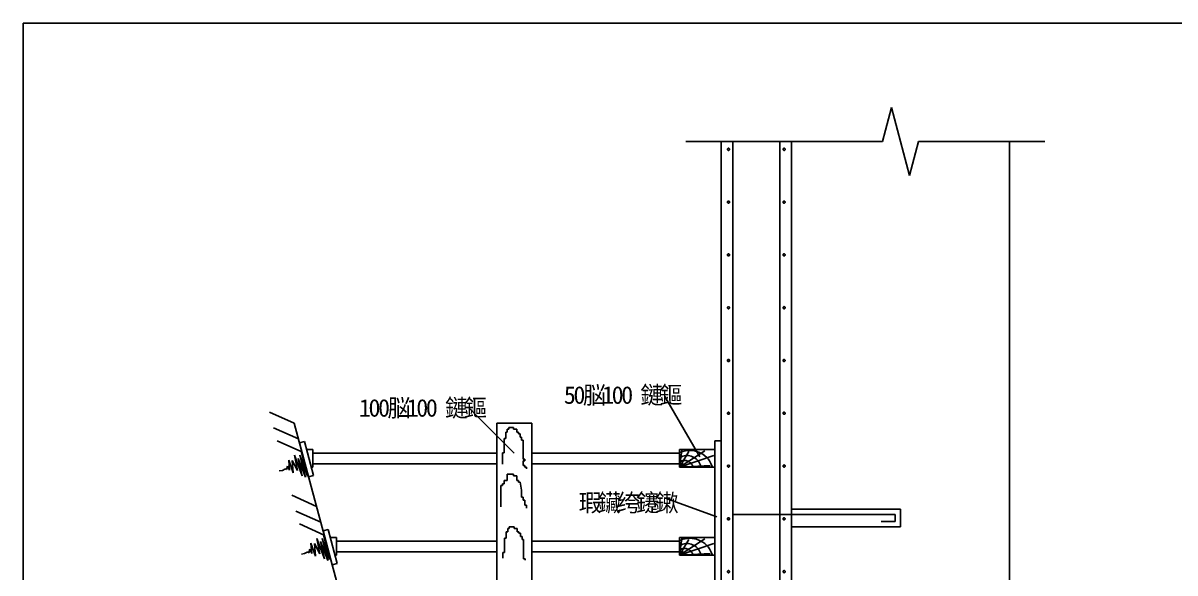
# Model space of a CAD drawing. Header units: metres. Extents: x 0 to 420, y 0 to 297.
# Drawn here: x 0 to 272.9, y 166.8 to 297 of the extents above; entities that cross this region are included whole.
import ezdxf

# ---------------------------------------------------------------- set-up
doc = ezdxf.new("R2010")
doc.units = ezdxf.units.M

msp = doc.modelspace()

# ---------------------------------------------------------------- linework, layer by layer
for p, q in [((420, 297), (0, 297)), ((0, 297), (0, 0)), ((203.63, 268.93), (205.75, 276.98)), ((205.75, 276.98), (210.06, 260.88)), ((157.07, 268.93), (203.63, 268.93)), ((165.41, 268.93), (165.41, 148.1)), ((168.16, 268.93), (168.16, 81.52)), ((168.16, 268.93), (168.16, 81.52)), ((179.32, 268.93), (179.32, 96.02)), ((179.32, 96.02), (179.32, 268.93)), ((182.07, 268.93), (182.07, 94.77)), ((212.18, 268.93), (210.06, 260.88)), ((212.18, 268.93), (242.07, 268.93)), ((233.74, 268.93), (233.74, 94.77)), ((160.35, 194.28), (152.08, 208.59)), ((64.26, 202.23), (58.38, 204.89)), ((116.37, 195.16), (105.55, 205.97)), ((97.07, 79.77), (64.26, 202.23)), ((112.24, 79.77), (112.24, 202.23)), ((112.24, 202.23), (120.57, 202.23)), ((120.57, 105.39), (120.57, 202.23)), ((65.25, 198.51), (59.38, 201.16)), ((114.37, 200.1), (114.75, 200.1)), ((114.37, 198.59), (114.37, 200.1)), ((114.75, 200.1), (114.75, 200.85)), ((114.75, 200.85), (115.12, 200.85)), ((115.12, 201.23), (116.25, 201.23)), ((115.12, 200.85), (115.12, 201.23)), ((116.25, 201.23), (116.25, 200.85)), ((116.25, 200.85), (117, 200.85)), ((117, 200.85), (117, 200.1)), ((117, 200.1), (117.38, 200.1)), ((117.38, 200.1), (117.38, 199.72)), ((117.38, 199.72), (117.76, 199.72)), ((117.76, 199.72), (117.76, 198.97)), ((66.08, 195.44), (60.2, 198.1)), ((66.7, 197.93), (65.5, 197.6)), ((65.5, 197.6), (67.65, 189.55)), ((68.86, 189.88), (66.7, 197.93)), ((113.99, 195.2), (113.99, 198.59)), ((113.99, 198.59), (114.37, 198.59)), ((117.76, 198.97), (118.13, 198.97)), ((118.13, 198.97), (118.13, 198.22)), ((118.13, 198.22), (118.51, 198.22)), ((118.51, 198.22), (118.51, 193.7)), ((163.91, 198.07), (163.91, 148.1)), ((163.91, 198.07), (165.41, 198.07)), ((64.36, 194.67), (65.02, 191.01)), ((66.15, 189.8), (64.36, 194.67)), ((65.21, 193.92), (66.15, 189.8)), ((66.94, 189.47), (65.21, 193.92)), ((65.6, 194.68), (66.94, 189.47)), ((67.37, 189.69), (65.6, 194.68)), ((65.9, 195.57), (67.37, 189.69)), ((68.66, 195.98), (67.23, 195.98)), ((68.66, 191.82), (68.66, 195.98)), ((68.66, 195.15), (112.24, 195.15)), ((113.62, 192.57), (113.62, 195.2)), ((113.62, 195.2), (113.99, 195.2)), ((155.57, 195.15), (120.57, 195.15)), ((155.57, 195.98), (155.57, 191.82)), ((155.57, 195.98), (163.91, 195.98)), ((155.57, 191.82), (156.06, 195.75)), ((155.57, 191.82), (161.58, 195.72)), ((155.57, 191.82), (157.75, 195.56)), ((155.57, 191.82), (163.69, 194.57)), ((163.91, 195.98), (163.91, 191.82)), ((61.44, 191.08), (60.71, 190.99)), ((62.05, 191.4), (61.44, 191.08)), ((62.2, 191.44), (62.05, 191.4)), ((62.46, 191.3), (62.2, 191.44)), ((62.67, 192.11), (62.46, 191.3)), ((63.16, 191.1), (62.67, 192.11)), ((63.98, 190.46), (62.94, 193.53)), ((62.94, 193.53), (63.16, 191.1)), ((63.78, 193.43), (63.98, 190.46)), ((65.02, 191.01), (63.78, 193.43)), ((68.66, 191.82), (68.34, 191.82)), ((68.66, 192.65), (112.24, 192.65)), ((118.51, 193.7), (118.88, 193.7)), ((118.51, 193.32), (118.51, 192.19)), ((118.88, 193.32), (118.51, 193.32)), ((118.51, 192.19), (118.88, 192.19)), ((118.88, 193.7), (118.88, 193.32)), ((118.88, 192.19), (118.88, 191.82)), ((118.88, 191.82), (119.26, 191.82)), ((119.26, 191.82), (119.26, 191.44)), ((155.57, 192.65), (120.57, 192.65)), ((155.57, 191.82), (162.8, 192.24)), ((155.57, 191.82), (163.91, 191.82)), ((68.86, 189.88), (67.65, 189.55)), ((113.99, 187.91), (113.99, 188.66)), ((113.99, 188.66), (114.75, 188.66)), ((114.75, 190.17), (116.25, 190.17)), ((114.75, 188.66), (114.75, 190.17)), ((116.25, 190.17), (116.25, 189.79)), ((116.25, 189.79), (117, 189.79)), ((117, 189.79), (117, 188.66)), ((117, 188.66), (117.38, 188.66)), ((117.38, 188.66), (117.38, 188.28)), ((113.24, 186.35), (113.24, 187.53)), ((113.24, 187.53), (113.62, 187.53)), ((113.24, 182.44), (113.24, 186.35)), ((113.62, 187.91), (113.99, 187.91)), ((113.62, 187.53), (113.62, 187.91)), ((117.38, 188.28), (117.76, 188.28)), ((117.76, 188.28), (118.13, 186.35)), ((118.13, 186.35), (118.13, 184.75)), ((69.54, 182.52), (63.67, 185.17)), ((118.13, 184.75), (118.51, 184.75)), ((118.51, 184.75), (118.51, 184)), ((118.51, 184), (118.88, 184)), ((118.88, 184), (118.88, 182.87)), ((118.88, 182.87), (119.26, 182.87)), ((119.26, 182.87), (119.26, 182.12)), ((164.37, 180.08), (152.02, 184.58)), ((70.54, 178.8), (64.67, 181.45)), ((168.16, 180.6), (206.66, 180.6)), ((168.16, 180.6), (206.66, 180.6)), ((182.07, 181.85), (207.91, 181.85)), ((206.66, 180.6), (206.66, 178.93)), ((206.66, 180.6), (206.66, 178.93)), ((207.91, 181.85), (207.91, 177.68)), ((71.36, 175.73), (65.49, 178.38)), ((115.22, 177.69), (116.34, 177.69)), ((115.22, 177.31), (115.22, 177.69)), ((116.34, 177.69), (116.34, 177.31)), ((182.07, 177.68), (207.91, 177.68)), ((206.66, 178.93), (203.32, 178.93)), ((203.32, 178.93), (206.66, 178.93)), ((71.43, 170.09), (69.64, 174.95)), ((69.64, 174.95), (70.3, 171.29)), ((70.88, 174.96), (72.22, 169.76)), ((72.65, 169.98), (70.88, 174.96)), ((72.29, 177.09), (71.08, 176.77)), ((71.08, 176.77), (73.24, 168.72)), ((71.18, 175.85), (72.65, 169.98)), ((74.44, 169.04), (72.29, 177.09)), ((74.24, 175.15), (72.81, 175.15)), ((74.24, 170.98), (74.24, 175.15)), ((114.09, 175.05), (114.46, 175.05)), ((114.09, 171.66), (114.09, 175.05)), ((114.46, 175.05), (114.46, 176.56)), ((114.46, 176.56), (114.84, 176.56)), ((114.84, 177.31), (115.22, 177.31)), ((114.84, 176.56), (114.84, 177.31)), ((116.34, 177.31), (117.1, 177.31)), ((117.1, 177.31), (117.1, 176.56)), ((117.1, 176.56), (117.47, 176.56)), ((117.47, 176.56), (117.47, 176.18)), ((117.47, 176.18), (117.85, 176.18)), ((117.85, 176.18), (117.85, 175.43)), ((117.85, 175.43), (118.23, 175.43)), ((118.23, 175.43), (118.23, 174.67)), ((155.57, 175.15), (155.57, 170.98)), ((155.57, 175.15), (163.91, 175.15)), ((155.57, 170.98), (156.06, 174.92)), ((155.57, 170.98), (161.58, 174.88)), ((155.57, 170.98), (157.75, 174.72)), ((163.91, 175.15), (163.91, 170.98)), ((67.95, 172.4), (67.74, 171.58)), ((68.44, 171.39), (67.95, 172.4)), ((68.22, 173.82), (68.44, 171.39)), ((69.26, 170.75), (68.22, 173.82)), ((70.3, 171.29), (69.06, 173.72)), ((69.06, 173.72), (69.26, 170.75)), ((72.22, 169.76), (70.49, 174.21)), ((70.49, 174.21), (71.43, 170.09)), ((74.24, 174.32), (112.24, 174.32)), ((118.23, 174.67), (118.6, 174.67)), ((118.6, 174.67), (118.6, 170.16)), ((155.57, 174.32), (120.57, 174.32)), ((155.57, 170.98), (163.69, 173.74)), ((66.72, 171.36), (65.99, 171.27)), ((67.33, 171.69), (66.72, 171.36)), ((67.49, 171.73), (67.33, 171.69)), ((67.74, 171.58), (67.49, 171.73)), ((74.24, 170.98), (73.92, 170.98)), ((74.24, 171.82), (112.24, 171.82)), ((113.71, 171.66), (114.09, 171.66)), ((113.71, 170.25), (113.71, 171.66)), ((118.6, 170.16), (118.98, 170.16)), ((118.98, 170.16), (118.98, 169.78)), ((155.57, 171.82), (120.57, 171.82)), ((155.57, 170.98), (162.8, 171.41)), ((155.57, 170.98), (163.91, 170.98)), ((74.44, 169.04), (73.24, 168.72))]:
    msp.add_line(p, q)
for points in [[(167.41, 267.1), (167.4, 267.12), (167.4, 267.15), (167.39, 267.17), (167.39, 267.19), (167.38, 267.22), (167.36, 267.24), (167.35, 267.26), (167.33, 267.28), (167.31, 267.29), (167.29, 267.31), (167.27, 267.32), (167.25, 267.33), (167.23, 267.34), (167.2, 267.34), (167.18, 267.35), (167.16, 267.35), (167.13, 267.35), (167.11, 267.34), (167.08, 267.34), (167.06, 267.33), (167.04, 267.32), (167.02, 267.31), (167, 267.29), (166.98, 267.28), (166.96, 267.26), (166.95, 267.24), (166.93, 267.22), (166.92, 267.19), (166.92, 267.17), (166.91, 267.15), (166.91, 267.12), (166.91, 267.1), (166.91, 267.1)], [(166.91, 267.1), (166.91, 267.07), (166.91, 267.05), (166.92, 267.03), (166.92, 267), (166.93, 266.98), (166.95, 266.96), (166.96, 266.94), (166.98, 266.92), (167, 266.91), (167.02, 266.89), (167.04, 266.88), (167.06, 266.87), (167.08, 266.86), (167.11, 266.85), (167.13, 266.85), (167.16, 266.85), (167.18, 266.85), (167.2, 266.85), (167.23, 266.86), (167.25, 266.87), (167.27, 266.88), (167.29, 266.89), (167.31, 266.91), (167.33, 266.92), (167.35, 266.94), (167.36, 266.96), (167.38, 266.98), (167.39, 267), (167.39, 267.03), (167.4, 267.05), (167.4, 267.07), (167.41, 267.1), (167.41, 267.1)], [(180.57, 267.1), (180.57, 267.12), (180.57, 267.15), (180.56, 267.17), (180.55, 267.19), (180.54, 267.22), (180.53, 267.24), (180.52, 267.26), (180.5, 267.28), (180.48, 267.29), (180.46, 267.31), (180.44, 267.32), (180.42, 267.33), (180.39, 267.34), (180.37, 267.34), (180.35, 267.35), (180.32, 267.35), (180.3, 267.35), (180.27, 267.34), (180.25, 267.34), (180.23, 267.33), (180.2, 267.32), (180.18, 267.31), (180.16, 267.29), (180.15, 267.28), (180.13, 267.26), (180.11, 267.24), (180.1, 267.22), (180.09, 267.19), (180.08, 267.17), (180.08, 267.15), (180.07, 267.12), (180.07, 267.1), (180.07, 267.1)], [(180.07, 267.1), (180.07, 267.07), (180.08, 267.05), (180.08, 267.03), (180.09, 267), (180.1, 266.98), (180.11, 266.96), (180.13, 266.94), (180.15, 266.92), (180.16, 266.91), (180.18, 266.89), (180.2, 266.88), (180.23, 266.87), (180.25, 266.86), (180.27, 266.85), (180.3, 266.85), (180.32, 266.85), (180.35, 266.85), (180.37, 266.85), (180.39, 266.86), (180.42, 266.87), (180.44, 266.88), (180.46, 266.89), (180.48, 266.91), (180.5, 266.92), (180.52, 266.94), (180.53, 266.96), (180.54, 266.98), (180.55, 267), (180.56, 267.03), (180.57, 267.05), (180.57, 267.07), (180.57, 267.1), (180.57, 267.1)], [(167.41, 254.6), (167.4, 254.62), (167.4, 254.65), (167.39, 254.67), (167.39, 254.69), (167.38, 254.72), (167.36, 254.74), (167.35, 254.76), (167.33, 254.78), (167.31, 254.79), (167.29, 254.81), (167.27, 254.82), (167.25, 254.83), (167.23, 254.84), (167.2, 254.84), (167.18, 254.85), (167.16, 254.85), (167.13, 254.85), (167.11, 254.84), (167.08, 254.84), (167.06, 254.83), (167.04, 254.82), (167.02, 254.81), (167, 254.79), (166.98, 254.78), (166.96, 254.76), (166.95, 254.74), (166.93, 254.72), (166.92, 254.69), (166.92, 254.67), (166.91, 254.65), (166.91, 254.62), (166.91, 254.6), (166.91, 254.6)], [(166.91, 254.6), (166.91, 254.57), (166.91, 254.55), (166.92, 254.53), (166.92, 254.5), (166.93, 254.48), (166.95, 254.46), (166.96, 254.44), (166.98, 254.42), (167, 254.41), (167.02, 254.39), (167.04, 254.38), (167.06, 254.37), (167.08, 254.36), (167.11, 254.35), (167.13, 254.35), (167.16, 254.35), (167.18, 254.35), (167.2, 254.35), (167.23, 254.36), (167.25, 254.37), (167.27, 254.38), (167.29, 254.39), (167.31, 254.41), (167.33, 254.42), (167.35, 254.44), (167.36, 254.46), (167.38, 254.48), (167.39, 254.5), (167.39, 254.53), (167.4, 254.55), (167.4, 254.57), (167.41, 254.6), (167.41, 254.6)], [(180.57, 254.6), (180.57, 254.62), (180.57, 254.65), (180.56, 254.67), (180.55, 254.69), (180.54, 254.72), (180.53, 254.74), (180.52, 254.76), (180.5, 254.78), (180.48, 254.79), (180.46, 254.81), (180.44, 254.82), (180.42, 254.83), (180.39, 254.84), (180.37, 254.84), (180.35, 254.85), (180.32, 254.85), (180.3, 254.85), (180.27, 254.84), (180.25, 254.84), (180.23, 254.83), (180.2, 254.82), (180.18, 254.81), (180.16, 254.79), (180.15, 254.78), (180.13, 254.76), (180.11, 254.74), (180.1, 254.72), (180.09, 254.69), (180.08, 254.67), (180.08, 254.65), (180.07, 254.62), (180.07, 254.6), (180.07, 254.6)], [(180.07, 254.6), (180.07, 254.57), (180.08, 254.55), (180.08, 254.53), (180.09, 254.5), (180.1, 254.48), (180.11, 254.46), (180.13, 254.44), (180.15, 254.42), (180.16, 254.41), (180.18, 254.39), (180.2, 254.38), (180.23, 254.37), (180.25, 254.36), (180.27, 254.35), (180.3, 254.35), (180.32, 254.35), (180.35, 254.35), (180.37, 254.35), (180.39, 254.36), (180.42, 254.37), (180.44, 254.38), (180.46, 254.39), (180.48, 254.41), (180.5, 254.42), (180.52, 254.44), (180.53, 254.46), (180.54, 254.48), (180.55, 254.5), (180.56, 254.53), (180.57, 254.55), (180.57, 254.57), (180.57, 254.6), (180.57, 254.6)], [(167.41, 242.1), (167.4, 242.12), (167.4, 242.15), (167.39, 242.17), (167.39, 242.19), (167.38, 242.22), (167.36, 242.24), (167.35, 242.26), (167.33, 242.28), (167.31, 242.29), (167.29, 242.31), (167.27, 242.32), (167.25, 242.33), (167.23, 242.34), (167.2, 242.34), (167.18, 242.35), (167.16, 242.35), (167.13, 242.35), (167.11, 242.34), (167.08, 242.34), (167.06, 242.33), (167.04, 242.32), (167.02, 242.31), (167, 242.29), (166.98, 242.28), (166.96, 242.26), (166.95, 242.24), (166.93, 242.22), (166.92, 242.19), (166.92, 242.17), (166.91, 242.15), (166.91, 242.12), (166.91, 242.1), (166.91, 242.1)], [(166.91, 242.1), (166.91, 242.07), (166.91, 242.05), (166.92, 242.03), (166.92, 242), (166.93, 241.98), (166.95, 241.96), (166.96, 241.94), (166.98, 241.92), (167, 241.91), (167.02, 241.89), (167.04, 241.88), (167.06, 241.87), (167.08, 241.86), (167.11, 241.85), (167.13, 241.85), (167.16, 241.85), (167.18, 241.85), (167.2, 241.85), (167.23, 241.86), (167.25, 241.87), (167.27, 241.88), (167.29, 241.89), (167.31, 241.91), (167.33, 241.92), (167.35, 241.94), (167.36, 241.96), (167.38, 241.98), (167.39, 242), (167.39, 242.03), (167.4, 242.05), (167.4, 242.07), (167.41, 242.1), (167.41, 242.1)], [(180.57, 242.1), (180.57, 242.12), (180.57, 242.15), (180.56, 242.17), (180.55, 242.19), (180.54, 242.22), (180.53, 242.24), (180.52, 242.26), (180.5, 242.28), (180.48, 242.29), (180.46, 242.31), (180.44, 242.32), (180.42, 242.33), (180.39, 242.34), (180.37, 242.34), (180.35, 242.35), (180.32, 242.35), (180.3, 242.35), (180.27, 242.34), (180.25, 242.34), (180.23, 242.33), (180.2, 242.32), (180.18, 242.31), (180.16, 242.29), (180.15, 242.28), (180.13, 242.26), (180.11, 242.24), (180.1, 242.22), (180.09, 242.19), (180.08, 242.17), (180.08, 242.15), (180.07, 242.12), (180.07, 242.1), (180.07, 242.1)], [(180.07, 242.1), (180.07, 242.07), (180.08, 242.05), (180.08, 242.03), (180.09, 242), (180.1, 241.98), (180.11, 241.96), (180.13, 241.94), (180.15, 241.92), (180.16, 241.91), (180.18, 241.89), (180.2, 241.88), (180.23, 241.87), (180.25, 241.86), (180.27, 241.85), (180.3, 241.85), (180.32, 241.85), (180.35, 241.85), (180.37, 241.85), (180.39, 241.86), (180.42, 241.87), (180.44, 241.88), (180.46, 241.89), (180.48, 241.91), (180.5, 241.92), (180.52, 241.94), (180.53, 241.96), (180.54, 241.98), (180.55, 242), (180.56, 242.03), (180.57, 242.05), (180.57, 242.07), (180.57, 242.1), (180.57, 242.1)], [(167.41, 229.6), (167.4, 229.62), (167.4, 229.65), (167.39, 229.67), (167.39, 229.69), (167.38, 229.72), (167.36, 229.74), (167.35, 229.76), (167.33, 229.78), (167.31, 229.79), (167.29, 229.81), (167.27, 229.82), (167.25, 229.83), (167.23, 229.84), (167.2, 229.84), (167.18, 229.85), (167.16, 229.85), (167.13, 229.85), (167.11, 229.84), (167.08, 229.84), (167.06, 229.83), (167.04, 229.82), (167.02, 229.81), (167, 229.79), (166.98, 229.78), (166.96, 229.76), (166.95, 229.74), (166.93, 229.72), (166.92, 229.69), (166.92, 229.67), (166.91, 229.65), (166.91, 229.62), (166.91, 229.6), (166.91, 229.6)], [(166.91, 229.6), (166.91, 229.57), (166.91, 229.55), (166.92, 229.53), (166.92, 229.5), (166.93, 229.48), (166.95, 229.46), (166.96, 229.44), (166.98, 229.42), (167, 229.41), (167.02, 229.39), (167.04, 229.38), (167.06, 229.37), (167.08, 229.36), (167.11, 229.35), (167.13, 229.35), (167.16, 229.35), (167.18, 229.35), (167.2, 229.35), (167.23, 229.36), (167.25, 229.37), (167.27, 229.38), (167.29, 229.39), (167.31, 229.41), (167.33, 229.42), (167.35, 229.44), (167.36, 229.46), (167.38, 229.48), (167.39, 229.5), (167.39, 229.53), (167.4, 229.55), (167.4, 229.57), (167.41, 229.6), (167.41, 229.6)], [(180.57, 229.6), (180.57, 229.62), (180.57, 229.65), (180.56, 229.67), (180.55, 229.69), (180.54, 229.72), (180.53, 229.74), (180.52, 229.76), (180.5, 229.78), (180.48, 229.79), (180.46, 229.81), (180.44, 229.82), (180.42, 229.83), (180.39, 229.84), (180.37, 229.84), (180.35, 229.85), (180.32, 229.85), (180.3, 229.85), (180.27, 229.84), (180.25, 229.84), (180.23, 229.83), (180.2, 229.82), (180.18, 229.81), (180.16, 229.79), (180.15, 229.78), (180.13, 229.76), (180.11, 229.74), (180.1, 229.72), (180.09, 229.69), (180.08, 229.67), (180.08, 229.65), (180.07, 229.62), (180.07, 229.6), (180.07, 229.6)], [(180.07, 229.6), (180.07, 229.57), (180.08, 229.55), (180.08, 229.53), (180.09, 229.5), (180.1, 229.48), (180.11, 229.46), (180.13, 229.44), (180.15, 229.42), (180.16, 229.41), (180.18, 229.39), (180.2, 229.38), (180.23, 229.37), (180.25, 229.36), (180.27, 229.35), (180.3, 229.35), (180.32, 229.35), (180.35, 229.35), (180.37, 229.35), (180.39, 229.36), (180.42, 229.37), (180.44, 229.38), (180.46, 229.39), (180.48, 229.41), (180.5, 229.42), (180.52, 229.44), (180.53, 229.46), (180.54, 229.48), (180.55, 229.5), (180.56, 229.53), (180.57, 229.55), (180.57, 229.57), (180.57, 229.6), (180.57, 229.6)], [(167.41, 217.1), (167.4, 217.12), (167.4, 217.15), (167.39, 217.17), (167.39, 217.19), (167.38, 217.22), (167.36, 217.24), (167.35, 217.26), (167.33, 217.28), (167.31, 217.29), (167.29, 217.31), (167.27, 217.32), (167.25, 217.33), (167.23, 217.34), (167.2, 217.34), (167.18, 217.35), (167.16, 217.35), (167.13, 217.35), (167.11, 217.34), (167.08, 217.34), (167.06, 217.33), (167.04, 217.32), (167.02, 217.31), (167, 217.29), (166.98, 217.28), (166.96, 217.26), (166.95, 217.24), (166.93, 217.22), (166.92, 217.19), (166.92, 217.17), (166.91, 217.15), (166.91, 217.12), (166.91, 217.1), (166.91, 217.1)], [(166.91, 217.1), (166.91, 217.07), (166.91, 217.05), (166.92, 217.03), (166.92, 217), (166.93, 216.98), (166.95, 216.96), (166.96, 216.94), (166.98, 216.92), (167, 216.91), (167.02, 216.89), (167.04, 216.88), (167.06, 216.87), (167.08, 216.86), (167.11, 216.85), (167.13, 216.85), (167.16, 216.85), (167.18, 216.85), (167.2, 216.85), (167.23, 216.86), (167.25, 216.87), (167.27, 216.88), (167.29, 216.89), (167.31, 216.91), (167.33, 216.92), (167.35, 216.94), (167.36, 216.96), (167.38, 216.98), (167.39, 217), (167.39, 217.03), (167.4, 217.05), (167.4, 217.07), (167.41, 217.1), (167.41, 217.1)], [(180.57, 217.1), (180.57, 217.12), (180.57, 217.15), (180.56, 217.17), (180.55, 217.19), (180.54, 217.22), (180.53, 217.24), (180.52, 217.26), (180.5, 217.28), (180.48, 217.29), (180.46, 217.31), (180.44, 217.32), (180.42, 217.33), (180.39, 217.34), (180.37, 217.34), (180.35, 217.35), (180.32, 217.35), (180.3, 217.35), (180.27, 217.34), (180.25, 217.34), (180.23, 217.33), (180.2, 217.32), (180.18, 217.31), (180.16, 217.29), (180.15, 217.28), (180.13, 217.26), (180.11, 217.24), (180.1, 217.22), (180.09, 217.19), (180.08, 217.17), (180.08, 217.15), (180.07, 217.12), (180.07, 217.1), (180.07, 217.1)], [(180.07, 217.1), (180.07, 217.07), (180.08, 217.05), (180.08, 217.03), (180.09, 217), (180.1, 216.98), (180.11, 216.96), (180.13, 216.94), (180.15, 216.92), (180.16, 216.91), (180.18, 216.89), (180.2, 216.88), (180.23, 216.87), (180.25, 216.86), (180.27, 216.85), (180.3, 216.85), (180.32, 216.85), (180.35, 216.85), (180.37, 216.85), (180.39, 216.86), (180.42, 216.87), (180.44, 216.88), (180.46, 216.89), (180.48, 216.91), (180.5, 216.92), (180.52, 216.94), (180.53, 216.96), (180.54, 216.98), (180.55, 217), (180.56, 217.03), (180.57, 217.05), (180.57, 217.07), (180.57, 217.1), (180.57, 217.1)], [(167.41, 204.6), (167.4, 204.62), (167.4, 204.65), (167.39, 204.67), (167.39, 204.69), (167.38, 204.72), (167.36, 204.74), (167.35, 204.76), (167.33, 204.78), (167.31, 204.79), (167.29, 204.81), (167.27, 204.82), (167.25, 204.83), (167.23, 204.84), (167.2, 204.84), (167.18, 204.85), (167.16, 204.85), (167.13, 204.85), (167.11, 204.84), (167.08, 204.84), (167.06, 204.83), (167.04, 204.82), (167.02, 204.81), (167, 204.79), (166.98, 204.78), (166.96, 204.76), (166.95, 204.74), (166.93, 204.72), (166.92, 204.69), (166.92, 204.67), (166.91, 204.65), (166.91, 204.62), (166.91, 204.6), (166.91, 204.6)], [(180.57, 204.6), (180.57, 204.62), (180.57, 204.65), (180.56, 204.67), (180.55, 204.69), (180.54, 204.72), (180.53, 204.74), (180.52, 204.76), (180.5, 204.78), (180.48, 204.79), (180.46, 204.81), (180.44, 204.82), (180.42, 204.83), (180.39, 204.84), (180.37, 204.84), (180.35, 204.85), (180.32, 204.85), (180.3, 204.85), (180.27, 204.84), (180.25, 204.84), (180.23, 204.83), (180.2, 204.82), (180.18, 204.81), (180.16, 204.79), (180.15, 204.78), (180.13, 204.76), (180.11, 204.74), (180.1, 204.72), (180.09, 204.69), (180.08, 204.67), (180.08, 204.65), (180.07, 204.62), (180.07, 204.6), (180.07, 204.6)], [(166.91, 204.6), (166.91, 204.57), (166.91, 204.55), (166.92, 204.53), (166.92, 204.5), (166.93, 204.48), (166.95, 204.46), (166.96, 204.44), (166.98, 204.42), (167, 204.41), (167.02, 204.39), (167.04, 204.38), (167.06, 204.37), (167.08, 204.36), (167.11, 204.35), (167.13, 204.35), (167.16, 204.35), (167.18, 204.35), (167.2, 204.35), (167.23, 204.36), (167.25, 204.37), (167.27, 204.38), (167.29, 204.39), (167.31, 204.41), (167.33, 204.42), (167.35, 204.44), (167.36, 204.46), (167.38, 204.48), (167.39, 204.5), (167.39, 204.53), (167.4, 204.55), (167.4, 204.57), (167.41, 204.6), (167.41, 204.6)], [(180.07, 204.6), (180.07, 204.57), (180.08, 204.55), (180.08, 204.53), (180.09, 204.5), (180.1, 204.48), (180.11, 204.46), (180.13, 204.44), (180.15, 204.42), (180.16, 204.41), (180.18, 204.39), (180.2, 204.38), (180.23, 204.37), (180.25, 204.36), (180.27, 204.35), (180.3, 204.35), (180.32, 204.35), (180.35, 204.35), (180.37, 204.35), (180.39, 204.36), (180.42, 204.37), (180.44, 204.38), (180.46, 204.39), (180.48, 204.41), (180.5, 204.42), (180.52, 204.44), (180.53, 204.46), (180.54, 204.48), (180.55, 204.5), (180.56, 204.53), (180.57, 204.55), (180.57, 204.57), (180.57, 204.6), (180.57, 204.6)], [(163.34, 191.82), (163.14, 192.38), (162.91, 192.87), (162.63, 193.34), (162.3, 193.78), (161.93, 194.19), (161.53, 194.55), (161.09, 194.88), (160.62, 195.16), (160.12, 195.4), (159.61, 195.58), (159.07, 195.71), (158.53, 195.79), (157.99, 195.82), (157.44, 195.79), (156.9, 195.71), (156.37, 195.58), (155.85, 195.4), (155.57, 195.27)], [(160.66, 191.82), (160.57, 192.16), (160.46, 192.47), (160.32, 192.77), (160.15, 193.06), (159.95, 193.33), (159.72, 193.58), (159.47, 193.8), (159.21, 194), (158.92, 194.17), (158.62, 194.31), (158.3, 194.43), (157.98, 194.51), (157.65, 194.56), (157.32, 194.57), (156.98, 194.56), (156.65, 194.51), (156.33, 194.43), (156.01, 194.31), (155.71, 194.17), (155.57, 194.09)], [(158.71, 191.82), (158.67, 191.99), (158.6, 192.18), (158.51, 192.36), (158.41, 192.53), (158.29, 192.69), (158.16, 192.83), (158.01, 192.97), (157.85, 193.09), (157.68, 193.19), (157.5, 193.27), (157.31, 193.34), (157.12, 193.39), (156.92, 193.42), (156.72, 193.43), (156.52, 193.42), (156.33, 193.39), (156.13, 193.34), (155.95, 193.27), (155.77, 193.19), (155.6, 193.09), (155.57, 193.07)], [(157.18, 191.82), (157.15, 191.91), (157.1, 192), (157.05, 192.09), (156.99, 192.17), (156.92, 192.25), (156.84, 192.32), (156.76, 192.38), (156.67, 192.43), (156.58, 192.48), (156.48, 192.51), (156.38, 192.54), (156.28, 192.55), (156.17, 192.56), (156.07, 192.55), (155.97, 192.54), (155.87, 192.51), (155.77, 192.48), (155.68, 192.43), (155.59, 192.38), (155.57, 192.37)], [(167.41, 192.1), (167.4, 192.12), (167.4, 192.15), (167.39, 192.17), (167.39, 192.19), (167.38, 192.22), (167.36, 192.24), (167.35, 192.26), (167.33, 192.28), (167.31, 192.29), (167.29, 192.31), (167.27, 192.32), (167.25, 192.33), (167.23, 192.34), (167.2, 192.34), (167.18, 192.35), (167.16, 192.35), (167.13, 192.35), (167.11, 192.34), (167.08, 192.34), (167.06, 192.33), (167.04, 192.32), (167.02, 192.31), (167, 192.29), (166.98, 192.28), (166.96, 192.26), (166.95, 192.24), (166.93, 192.22), (166.92, 192.19), (166.92, 192.17), (166.91, 192.15), (166.91, 192.12), (166.91, 192.1), (166.91, 192.1)], [(166.91, 192.1), (166.91, 192.07), (166.91, 192.05), (166.92, 192.03), (166.92, 192), (166.93, 191.98), (166.95, 191.96), (166.96, 191.94), (166.98, 191.92), (167, 191.91), (167.02, 191.89), (167.04, 191.88), (167.06, 191.87), (167.08, 191.86), (167.11, 191.85), (167.13, 191.85), (167.16, 191.85), (167.18, 191.85), (167.2, 191.85), (167.23, 191.86), (167.25, 191.87), (167.27, 191.88), (167.29, 191.89), (167.31, 191.91), (167.33, 191.92), (167.35, 191.94), (167.36, 191.96), (167.38, 191.98), (167.39, 192), (167.39, 192.03), (167.4, 192.05), (167.4, 192.07), (167.41, 192.1), (167.41, 192.1)], [(180.57, 192.1), (180.57, 192.12), (180.57, 192.15), (180.56, 192.17), (180.55, 192.19), (180.54, 192.22), (180.53, 192.24), (180.52, 192.26), (180.5, 192.28), (180.48, 192.29), (180.46, 192.31), (180.44, 192.32), (180.42, 192.33), (180.39, 192.34), (180.37, 192.34), (180.35, 192.35), (180.32, 192.35), (180.3, 192.35), (180.27, 192.34), (180.25, 192.34), (180.23, 192.33), (180.2, 192.32), (180.18, 192.31), (180.16, 192.29), (180.15, 192.28), (180.13, 192.26), (180.11, 192.24), (180.1, 192.22), (180.09, 192.19), (180.08, 192.17), (180.08, 192.15), (180.07, 192.12), (180.07, 192.1), (180.07, 192.1)], [(180.07, 192.1), (180.07, 192.07), (180.08, 192.05), (180.08, 192.03), (180.09, 192), (180.1, 191.98), (180.11, 191.96), (180.13, 191.94), (180.15, 191.92), (180.16, 191.91), (180.18, 191.89), (180.2, 191.88), (180.23, 191.87), (180.25, 191.86), (180.27, 191.85), (180.3, 191.85), (180.32, 191.85), (180.35, 191.85), (180.37, 191.85), (180.39, 191.86), (180.42, 191.87), (180.44, 191.88), (180.46, 191.89), (180.48, 191.91), (180.5, 191.92), (180.52, 191.94), (180.53, 191.96), (180.54, 191.98), (180.55, 192), (180.56, 192.03), (180.57, 192.05), (180.57, 192.07), (180.57, 192.1), (180.57, 192.1)], [(167.41, 179.6), (167.4, 179.62), (167.4, 179.65), (167.39, 179.67), (167.39, 179.69), (167.38, 179.72), (167.36, 179.74), (167.35, 179.76), (167.33, 179.78), (167.31, 179.79), (167.29, 179.81), (167.27, 179.82), (167.25, 179.83), (167.23, 179.84), (167.2, 179.84), (167.18, 179.85), (167.16, 179.85), (167.13, 179.85), (167.11, 179.84), (167.08, 179.84), (167.06, 179.83), (167.04, 179.82), (167.02, 179.81), (167, 179.79), (166.98, 179.78), (166.96, 179.76), (166.95, 179.74), (166.93, 179.72), (166.92, 179.69), (166.92, 179.67), (166.91, 179.65), (166.91, 179.62), (166.91, 179.6), (166.91, 179.6)], [(166.91, 179.6), (166.91, 179.57), (166.91, 179.55), (166.92, 179.53), (166.92, 179.5), (166.93, 179.48), (166.95, 179.46), (166.96, 179.44), (166.98, 179.42), (167, 179.41), (167.02, 179.39), (167.04, 179.38), (167.06, 179.37), (167.08, 179.36), (167.11, 179.35), (167.13, 179.35), (167.16, 179.35), (167.18, 179.35), (167.2, 179.35), (167.23, 179.36), (167.25, 179.37), (167.27, 179.38), (167.29, 179.39), (167.31, 179.41), (167.33, 179.42), (167.35, 179.44), (167.36, 179.46), (167.38, 179.48), (167.39, 179.5), (167.39, 179.53), (167.4, 179.55), (167.4, 179.57), (167.41, 179.6), (167.41, 179.6)], [(180.57, 179.6), (180.57, 179.62), (180.57, 179.65), (180.56, 179.67), (180.55, 179.69), (180.54, 179.72), (180.53, 179.74), (180.52, 179.76), (180.5, 179.78), (180.48, 179.79), (180.46, 179.81), (180.44, 179.82), (180.42, 179.83), (180.39, 179.84), (180.37, 179.84), (180.35, 179.85), (180.32, 179.85), (180.3, 179.85), (180.27, 179.84), (180.25, 179.84), (180.23, 179.83), (180.2, 179.82), (180.18, 179.81), (180.16, 179.79), (180.15, 179.78), (180.13, 179.76), (180.11, 179.74), (180.1, 179.72), (180.09, 179.69), (180.08, 179.67), (180.08, 179.65), (180.07, 179.62), (180.07, 179.6), (180.07, 179.6)], [(180.07, 179.6), (180.07, 179.57), (180.08, 179.55), (180.08, 179.53), (180.09, 179.5), (180.1, 179.48), (180.11, 179.46), (180.13, 179.44), (180.15, 179.42), (180.16, 179.41), (180.18, 179.39), (180.2, 179.38), (180.23, 179.37), (180.25, 179.36), (180.27, 179.35), (180.3, 179.35), (180.32, 179.35), (180.35, 179.35), (180.37, 179.35), (180.39, 179.36), (180.42, 179.37), (180.44, 179.38), (180.46, 179.39), (180.48, 179.41), (180.5, 179.42), (180.52, 179.44), (180.53, 179.46), (180.54, 179.48), (180.55, 179.5), (180.56, 179.53), (180.57, 179.55), (180.57, 179.57), (180.57, 179.6), (180.57, 179.6)], [(163.34, 170.98), (163.14, 171.54), (162.91, 172.04), (162.63, 172.51), (162.3, 172.95), (161.93, 173.35), (161.53, 173.72), (161.09, 174.05), (160.62, 174.33), (160.12, 174.56), (159.61, 174.75), (159.07, 174.88), (158.53, 174.96), (157.99, 174.99), (157.44, 174.96), (156.9, 174.88), (156.37, 174.75), (155.85, 174.56), (155.57, 174.44)], [(160.66, 170.98), (160.57, 171.32), (160.46, 171.64), (160.32, 171.94), (160.15, 172.23), (159.95, 172.5), (159.72, 172.74), (159.47, 172.97), (159.21, 173.17), (158.92, 173.34), (158.62, 173.48), (158.3, 173.59), (157.98, 173.67), (157.65, 173.72), (157.32, 173.74), (156.98, 173.72), (156.65, 173.67), (156.33, 173.59), (156.01, 173.48), (155.71, 173.34), (155.57, 173.26)], [(158.71, 170.98), (158.67, 171.15), (158.6, 171.34), (158.51, 171.52), (158.41, 171.69), (158.29, 171.85), (158.16, 172), (158.01, 172.13), (157.85, 172.25), (157.68, 172.36), (157.5, 172.44), (157.31, 172.51), (157.12, 172.56), (156.92, 172.59), (156.72, 172.6), (156.52, 172.59), (156.33, 172.56), (156.13, 172.51), (155.95, 172.44), (155.77, 172.36), (155.6, 172.25), (155.57, 172.24)], [(157.18, 170.98), (157.15, 171.07), (157.1, 171.17), (157.05, 171.25), (156.99, 171.34), (156.92, 171.41), (156.84, 171.48), (156.76, 171.55), (156.67, 171.6), (156.58, 171.64), (156.48, 171.68), (156.38, 171.7), (156.28, 171.72), (156.17, 171.72), (156.07, 171.72), (155.97, 171.7), (155.87, 171.68), (155.77, 171.64), (155.68, 171.6), (155.59, 171.55), (155.57, 171.54)], [(167.41, 167.1), (167.4, 167.12), (167.4, 167.15), (167.39, 167.17), (167.39, 167.19), (167.38, 167.22), (167.36, 167.24), (167.35, 167.26), (167.33, 167.28), (167.31, 167.29), (167.29, 167.31), (167.27, 167.32), (167.25, 167.33), (167.23, 167.34), (167.2, 167.34), (167.18, 167.35), (167.16, 167.35), (167.13, 167.35), (167.11, 167.34), (167.08, 167.34), (167.06, 167.33), (167.04, 167.32), (167.02, 167.31), (167, 167.29), (166.98, 167.28), (166.96, 167.26), (166.95, 167.24), (166.93, 167.22), (166.92, 167.19), (166.92, 167.17), (166.91, 167.15), (166.91, 167.12), (166.91, 167.1), (166.91, 167.1)], [(166.91, 167.1), (166.91, 167.07), (166.91, 167.05), (166.92, 167.03), (166.92, 167), (166.93, 166.98), (166.95, 166.96), (166.96, 166.94), (166.98, 166.92), (167, 166.91), (167.02, 166.89), (167.04, 166.88), (167.06, 166.87), (167.08, 166.86), (167.11, 166.85), (167.13, 166.85), (167.16, 166.85), (167.18, 166.85), (167.2, 166.85), (167.23, 166.86), (167.25, 166.87), (167.27, 166.88), (167.29, 166.89), (167.31, 166.91), (167.33, 166.92), (167.35, 166.94), (167.36, 166.96), (167.38, 166.98), (167.39, 167), (167.39, 167.03), (167.4, 167.05), (167.4, 167.07), (167.41, 167.1), (167.41, 167.1)], [(180.57, 167.1), (180.57, 167.12), (180.57, 167.15), (180.56, 167.17), (180.55, 167.19), (180.54, 167.22), (180.53, 167.24), (180.52, 167.26), (180.5, 167.28), (180.48, 167.29), (180.46, 167.31), (180.44, 167.32), (180.42, 167.33), (180.39, 167.34), (180.37, 167.34), (180.35, 167.35), (180.32, 167.35), (180.3, 167.35), (180.27, 167.34), (180.25, 167.34), (180.23, 167.33), (180.2, 167.32), (180.18, 167.31), (180.16, 167.29), (180.15, 167.28), (180.13, 167.26), (180.11, 167.24), (180.1, 167.22), (180.09, 167.19), (180.08, 167.17), (180.08, 167.15), (180.07, 167.12), (180.07, 167.1), (180.07, 167.1)], [(180.07, 167.1), (180.07, 167.07), (180.08, 167.05), (180.08, 167.03), (180.09, 167), (180.1, 166.98), (180.11, 166.96), (180.13, 166.94), (180.15, 166.92), (180.16, 166.91), (180.18, 166.89), (180.2, 166.88), (180.23, 166.87), (180.25, 166.86), (180.27, 166.85), (180.3, 166.85), (180.32, 166.85), (180.35, 166.85), (180.37, 166.85), (180.39, 166.86), (180.42, 166.87), (180.44, 166.88), (180.46, 166.89), (180.48, 166.91), (180.5, 166.92), (180.52, 166.94), (180.53, 166.96), (180.54, 166.98), (180.55, 167), (180.56, 167.03), (180.57, 167.05), (180.57, 167.07), (180.57, 167.1), (180.57, 167.1)]]:
    msp.add_lwpolyline(points)

# ---------------------------------------------------------------- texts
for s, p in [('5', (128.14, 206.84)), ('0', (130.41, 206.84)), ('脳', (132.67, 206.84)), ('1', (137.2, 206.84)), ('0', (139.47, 206.84)), ('0', (141.73, 206.84)), ('鏈', (146.26, 206.84)), ('鏂', (150.79, 206.84)), ('1', (79.59, 203.79)), ('0', (81.85, 203.79)), ('0', (84.12, 203.79)), ('脳', (86.38, 203.79)), ('1', (90.91, 203.79)), ('0', (93.18, 203.79)), ('0', (95.44, 203.79)), ('鏈', (99.97, 203.79)), ('鏂', (104.5, 203.79)), ('瑕', (131.68, 181.33)), ('鑶', (136.21, 181.33)), ('绔', (140.74, 181.33)), ('鑳', (145.27, 181.33)), ('鏉', (149.8, 181.33))]:
    msp.add_text(s, height=4.17).set_placement(p)

doc.saveas('drawing.dxf')
